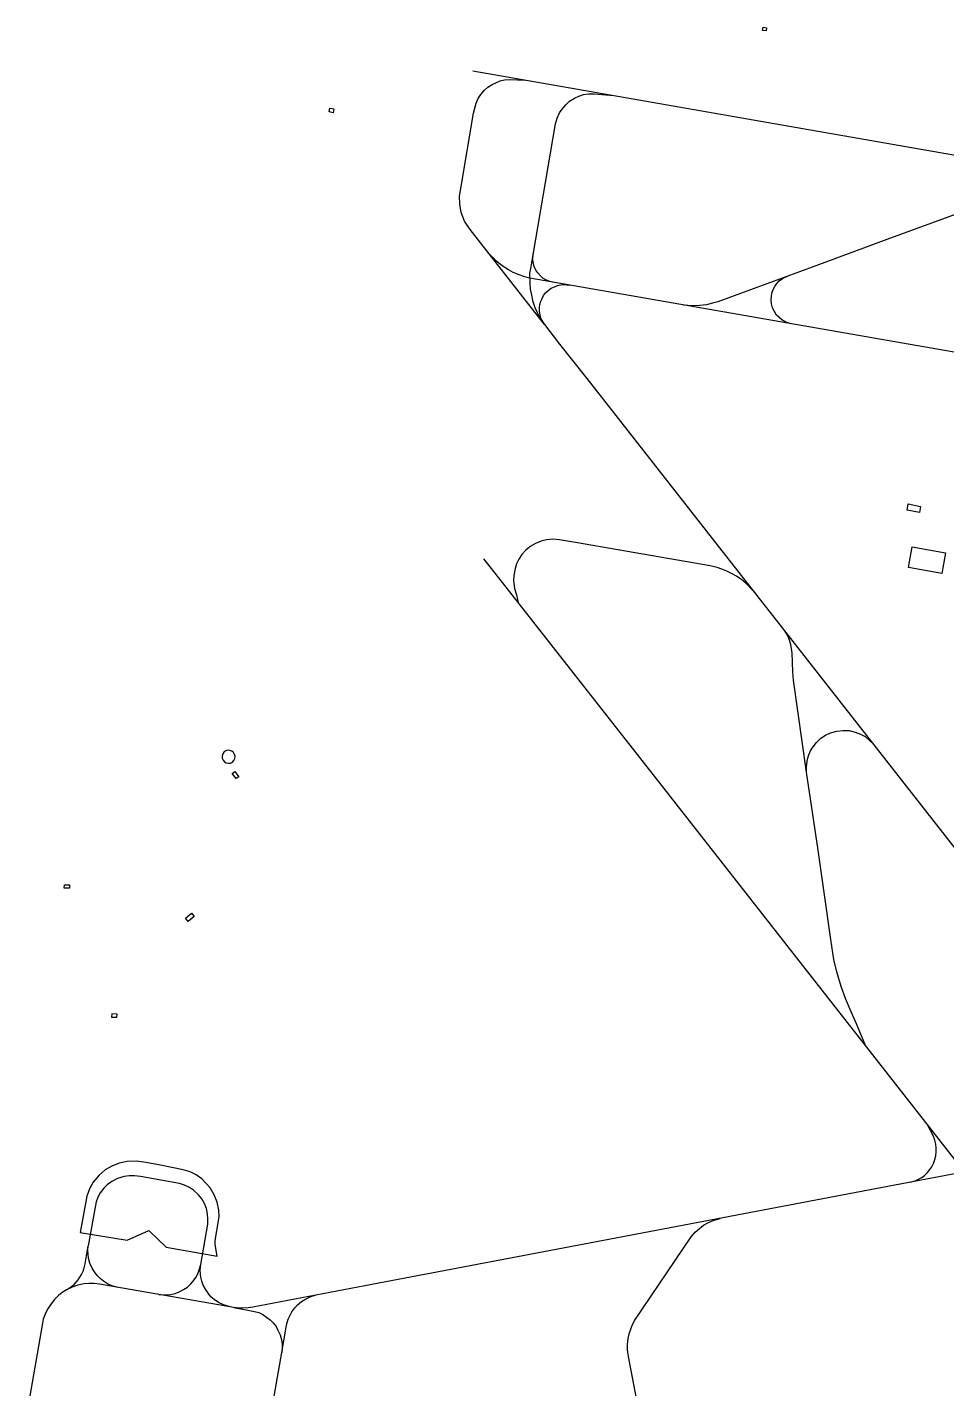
# Model space of a CAD drawing. Header units: metres. Extents: x -2114 to 2684, y -1968 to 1933.
# Drawn here: x -2114 to -1002, y -187 to 1459 of the extents above; entities that cross this region are included whole.
import ezdxf

# ---------------------------------------------------------------- set-up
doc = ezdxf.new("R2010")
doc.units = ezdxf.units.M
for name, color, linetype in [('Apron', 6, 'Continuous'), ('Roof', 1, 'Continuous'), ('Runway', 2, 'Continuous'), ('Taxiway', 3, 'Continuous'), ('Yes', 1, 'Continuous')]:
    doc.layers.add(name, color=color, linetype=linetype)

msp = doc.modelspace()

# ---------------------------------------------------------------- linework, layer by layer
at = {"layer": 'Apron'}
msp.add_lwpolyline([(-2049.7, 2), (-1993, -7.5), (-1966.8, 4.2), (-1945.9, -16), (-1884, -26.8), (-1886.6, -12.8), (-1886.5, -8), (-1881.7, 20.7), (-1881.9, 29), (-1884.1, 38.6), (-1887.8, 47.2), (-1892.7, 55.6), (-1897.3, 61.1), (-1902.7, 66.6), (-1909.5, 71.4), (-1916.8, 75), (-1925.1, 77.7), (-1952.7, 83), (-1972.8, 86.7), (-1982.2, 88.2), (-1993, 87.7), (-2002.7, 85.8), (-2011.6, 81.9), (-2019.6, 77.4), (-2026.8, 71.3), (-2034, 62.8), (-2038.3, 54.6), (-2041.5, 45.9), (-2049.7, 2)], dxfattribs=at)
at = {"layer": 'Roof'}
msp.add_lwpolyline([(-1043.7, 830.8), (-1003.7, 823.6), (-1008.2, 798.5), (-1048.2, 805.7), (-1043.7, 830.8)], dxfattribs=at)
at = {"layer": 'Runway'}
for points in [[(-1575, 1406.2), (-378, 1196.8), (216.5, 1093.9), (1187.6, 924.4)], [(-190.5, -933.9), (-640.3, -359.3), (-980.7, 75), (-1348.2, 544.1), (-1552.4, 804.6), (-1561.8, 816.3)]]:
    msp.add_lwpolyline(points, dxfattribs=at)
at = {"layer": 'Taxiway'}
for points in [[(-1506.3, 1155.5), (-1512, 1156.9), (-1519.2, 1159.4), (-1526.3, 1162.4), (-1532.1, 1165.5), (-1539.4, 1170.3), (-1546.2, 1175.8), (-1555.1, 1184.8), (-1578.3, 1214.3), (-1585.1, 1224.4), (-1589, 1234.7), (-1590.7, 1244.9), (-1591, 1254.5), (-1589.3, 1266.5), (-1574.1, 1354.9), (-1572.8, 1361.2), (-1571, 1367.2), (-1568.4, 1372.6), (-1565.2, 1377.7), (-1561, 1382.6), (-1556.9, 1386.3), (-1551.8, 1389.6), (-1547.3, 1391.8), (-1542, 1393.9), (-1536.6, 1395.2), (-1531.2, 1395.7), (-1511, 1395)], [(-1506.3, 1155.5), (-1506, 1161.5), (-1505.1, 1167.1), (-1474.9, 1342.1), (-1473.1, 1348.8), (-1470.2, 1355.5), (-1467.2, 1359.9), (-1462.7, 1365.2), (-1458.1, 1369.3), (-1452.2, 1373.1), (-1446.7, 1375.7), (-1441.2, 1377.5), (-1435.1, 1378.4), (-1428.4, 1378.4), (-1404.4, 1376.4)], [(-722.3, 1257), (-760.6, 1260.7), (-784.4, 1262.3), (-806.4, 1263.1), (-817.8, 1263.2), (-839.7, 1262.4), (-874.4, 1259.4), (-902.6, 1255.3), (-932.7, 1249.7), (-957.4, 1243.1), (-982.9, 1235.6), (-1074.7, 1202.2), (-1160.5, 1170.5), (-1278.9, 1127), (-1285.1, 1125.1), (-1292.5, 1123.4), (-1300.5, 1122.5), (-1309.5, 1122.2), (-1320.3, 1123)], [(-1477.3, 1150.3), (-1482.1, 1151.5), (-1486.6, 1153.4), (-1490.2, 1155.5), (-1493.3, 1158.2), (-1496.4, 1161.8), (-1498.7, 1165.1), (-1500.7, 1169.5), (-1501.8, 1173.3), (-1502.4, 1177.3), (-1502.1, 1185.2)], [(-1488.5, 1099.6), (-1555.1, 1184.8)], [(-1506.3, 1155.5), (-1506.2, 1149.6), (-1505.6, 1142.3), (-1504.2, 1134.8), (-1502.7, 1128.5), (-1500, 1120.1), (-1497, 1113.3), (-1493.9, 1107.7), (-1488.5, 1099.6), (-1470.3, 1075.9), (-1437.4, 1034.3), (-695.3, 87.4), (-260.9, -467.4), (-233.9, -502.1), (-171.8, -580.7), (-112.8, -656.4)], [(1367.9, 654.2), (1146, 692.7), (706.7, 769.5), (646.9, 780), (598.9, 788.8), (559.5, 795.1), (528.3, 800.6), (286.9, 842.9), (-1506.3, 1155.5)], [(-1190.5, 1100.4), (-1196.5, 1102.3), (-1201.6, 1105.1), (-1204.8, 1107.9), (-1207.8, 1110.9), (-1210.5, 1115), (-1212.7, 1119.8), (-1213.9, 1124.3), (-1214.3, 1128.8), (-1214.1, 1133.4), (-1213.4, 1137.4), (-1212, 1141.6), (-1209.9, 1145.5), (-1207.5, 1148.9), (-1204.5, 1152.2), (-1200.7, 1155), (-1193.9, 1158.2)], [(-1488.5, 1099.6), (-1491.2, 1104.4), (-1492.8, 1107.6), (-1493.7, 1110.9), (-1494.6, 1115.9), (-1494.5, 1119.9), (-1494.1, 1123.7), (-1492.9, 1127.6), (-1491.4, 1131), (-1489.4, 1134.5), (-1487, 1137.6), (-1483.9, 1140.7), (-1480.3, 1143.3), (-1476.3, 1145.2), (-1472.6, 1146.6), (-1468.8, 1147.4), (-1464.6, 1147.7), (-1458.3, 1147)], [(-1236.1, 777.6), (-1244.7, 786.2), (-1250, 790.7), (-1256.3, 795.1), (-1262.4, 798.6), (-1268, 801.4), (-1274, 803.9), (-1279.7, 805.8), (-1288.3, 807.8), (-1450.9, 836.1), (-1470.1, 839.3), (-1478.1, 840), (-1485.8, 839.3), (-1492.5, 837.6), (-1499.2, 834.8), (-1505.7, 830.9), (-1511.3, 826.1), (-1515.7, 821.4), (-1519.4, 815.7), (-1522.2, 810.3), (-1524, 804.4), (-1525.6, 796.2), (-1525.9, 789.4), (-1524.8, 780.4), (-1522.3, 772.6), (-1520.1, 763.5)], [(-1171.5, 558.4), (-1187.5, 669.6), (-1188.2, 679.2), (-1188.5, 691.6), (-1189.1, 702), (-1189.6, 707.6), (-1190.5, 712.3), (-1191.7, 716.8), (-1192.9, 720.4), (-1194.5, 723.9), (-1198, 729)], [(-1100.5, 228), (-1111, 254), (-1117.7, 268.4), (-1124.4, 284.5), (-1129.8, 299.3), (-1135, 317), (-1138.7, 331.9), (-1142.4, 356), (-1157.5, 463.9), (-1171.5, 558.4), (-1171.6, 563.9), (-1171.3, 568.3), (-1170.4, 574), (-1169, 579.1), (-1166.7, 584.1), (-1163.7, 589), (-1159.7, 594.1), (-1154.4, 599.2), (-1148.5, 603), (-1142.8, 605.7), (-1135.1, 607.9), (-1127.4, 608.8), (-1120.2, 608.6), (-1113, 606.8), (-1106.4, 604.4), (-1100.8, 601.3), (-1095.8, 597), (-1091.2, 592.5)], [(-1046.4, 62.5), (-1040.4, 64.2), (-1036.2, 66.1), (-1032.4, 68.4), (-1029.1, 70.8), (-1025.4, 74.4), (-1022.5, 77.9), (-1020.2, 81.3), (-1018.2, 85.4), (-1016.5, 90.1), (-1015.3, 94.6), (-1014.8, 99.2), (-1014.7, 103.9), (-1015.2, 108.7), (-1016.3, 113.5), (-1018.5, 119), (-1025.8, 132.7)], [(-973.4, 76.4), (-1088.1, 54.7), (-1705.7, -62.8), (-1841, -88.4), (-1846.6, -89.3), (-1853.9, -89.7), (-1857.7, -89.5), (-1864.1, -89), (-2026.4, -60.7), (-2032.8, -59.8), (-2039.2, -59.7), (-2045.4, -60.3), (-2052.5, -61.9), (-2059.4, -64.2), (-2066.4, -67.5), (-2071.7, -70.9), (-2076.1, -74.4)], [(-1904, -36.9), (-1895.5, 11.7), (-1895.2, 17.8), (-1895.6, 24), (-1897.2, 30.9), (-1899.5, 36.9), (-1902.8, 42.5), (-1906.7, 47.5), (-1912.7, 52.9), (-1917.4, 56.2), (-1923.5, 59.2), (-1929.8, 61), (-1976.6, 69.4), (-1983.9, 70.3), (-1990.4, 70.4), (-1996.7, 69.6), (-2004.5, 67.2), (-2011.4, 63.5), (-2017, 59.5), (-2021.2, 55.2), (-2025.5, 49.7), (-2028.2, 44.5), (-2030.3, 38.7), (-2031.7, 32.6), (-2040, -14.4)], [(-1372.3, -224.4), (-1386.8, -148), (-1387.9, -140.1), (-1388, -133.4), (-1387.1, -126.4), (-1386, -120.6), (-1384.2, -114.9), (-1381.9, -109.4), (-1379.3, -104.3), (-1310.9, -3.5), (-1306.1, 2.4), (-1301.1, 6.8), (-1296.3, 10.6), (-1290.2, 13.9), (-1284.3, 16.4), (-1276.2, 18.9)], [(-2066.4, -67.5), (-2060.2, -63.5), (-2057, -60.9), (-2054.6, -58.4), (-2052.2, -55.5), (-2050, -52.2), (-2048, -48.8), (-2046.1, -44.9), (-2045, -41), (-2043.7, -35.9), (-2040, -14.4)], [(-2004, -64.6), (-2011.6, -62.5), (-2016.7, -60.1), (-2021.4, -57.2), (-2025.4, -54), (-2029.1, -50), (-2032.5, -45.7), (-2035.3, -41.2), (-2037.9, -35.2), (-2039.6, -29.1), (-2040.2, -24.2), (-2040.4, -20), (-2040, -14.4)], [(-1954.6, -73.3), (-1946, -73.6), (-1940.2, -73), (-1934.7, -71.8), (-1930, -70), (-1924.9, -67.2), (-1920.1, -64.2), (-1916.1, -60.3), (-1913, -57), (-1909.9, -52.4), (-1907.5, -48.1), (-1905.7, -43.3), (-1904, -36.9)], [(-1868.5, -88.2), (-1876.3, -85.6), (-1882.7, -82.7), (-1887.9, -79.2), (-1891.6, -75.9), (-1895.1, -71.7), (-1898.4, -66.7), (-1900.9, -61.8), (-1902.6, -56.9), (-1903.8, -52.2), (-1904.4, -48.5), (-1904.6, -43.9), (-1904, -36.9)], [(-2076.1, -74.4), (-2080.9, -79.3), (-2084.9, -84.4), (-2089.3, -91), (-2092.2, -97.1), (-2094.3, -103.1), (-2095.4, -107.7), (-2112.8, -207.4), (-2113.7, -215.7), (-2113.2, -223.8), (-2112, -230.6), (-2110.2, -237.2), (-2107.4, -244), (-2103.7, -250.3), (-2099.8, -255.8), (-2095.1, -260.5), (-2090.5, -264.4), (-2085.4, -268.1), (-2079.3, -271.6), (-2072.1, -274.4), (-2064.2, -276.5)], [(-1805.9, -143.3), (-1800.7, -112.8), (-1799.7, -108.5), (-1798.1, -103.1), (-1796, -98.2), (-1793.7, -94.1), (-1790.4, -89.1), (-1787, -85.5), (-1782.2, -81.7), (-1778.2, -79.1), (-1773.4, -76.9), (-1769.6, -75.3), (-1765.2, -74)], [(-1864.1, -89), (-1845.1, -92.3), (-1838.9, -93.6), (-1833.8, -95.1), (-1828.9, -97.5), (-1824.3, -100.4), (-1820.2, -103.7), (-1816.5, -107.3), (-1812.9, -111.9), (-1810.6, -116.2), (-1807.9, -121.9), (-1806.6, -126.2), (-1805.8, -130.1), (-1805.4, -134), (-1805.4, -138.2), (-1805.9, -143.3)], [(-1756.3, -329.8), (-1768.2, -326.2), (-1777.8, -324.2), (-1785.6, -322), (-1791.8, -319.3), (-1797.7, -315.8), (-1803.5, -311.5), (-1808.1, -307.4), (-1813.4, -301.5), (-1818.2, -294.5), (-1822, -286.3), (-1825.6, -276.5), (-1826.7, -270.2), (-1826.7, -264.8), (-1825.8, -258.7), (-1820.3, -226), (-1805.9, -143.3)]]:
    msp.add_lwpolyline(points, dxfattribs=at)
at = {"layer": 'Yes'}
for points in [[(-1224.2, 1458.8), (-1219.9, 1458.1), (-1220.5, 1454.3), (-1224.8, 1455), (-1224.2, 1458.8)], [(-1743, 1360), (-1743.7, 1355.5), (-1748.9, 1356.4), (-1748.1, 1360.9), (-1743, 1360)], [(-1048.6, 882.7), (-1033.7, 879.6), (-1035.2, 872.2), (-1050.1, 875.2), (-1048.6, 882.7)], [(-1871.4, 584.7), (-1873.8, 583.9), (-1875.9, 582.4), (-1877.4, 580.3), (-1878.1, 577.8), (-1878, 575.2), (-1877, 572.8), (-1875.4, 570.8), (-1873.1, 569.5), (-1870.6, 569), (-1868, 569.3), (-1865.7, 570.5), (-1863.8, 572.3), (-1862.7, 574.7), (-1862.4, 577.3), (-1863, 579.8), (-1864.3, 582), (-1866.3, 583.7), (-1868.8, 584.6), (-1871.4, 584.7)], [(-1858.1, 552.8), (-1861.1, 550.5), (-1865.8, 556.7), (-1862.8, 559), (-1858.1, 552.8)], [(-2062.6, 422), (-2062.8, 418), (-2068.9, 418.2), (-2068.7, 422.2), (-2062.6, 422)], [(-1911.8, 383.8), (-1919.3, 377.7), (-1922.5, 381.7), (-1915.1, 387.8), (-1911.8, 383.8)], [(-2011.6, 266.2), (-2011.7, 262.3), (-2005.3, 262), (-2005, 265.9), (-2011.6, 266.2)]]:
    msp.add_lwpolyline(points, dxfattribs=at)

doc.saveas('drawing.dxf')
